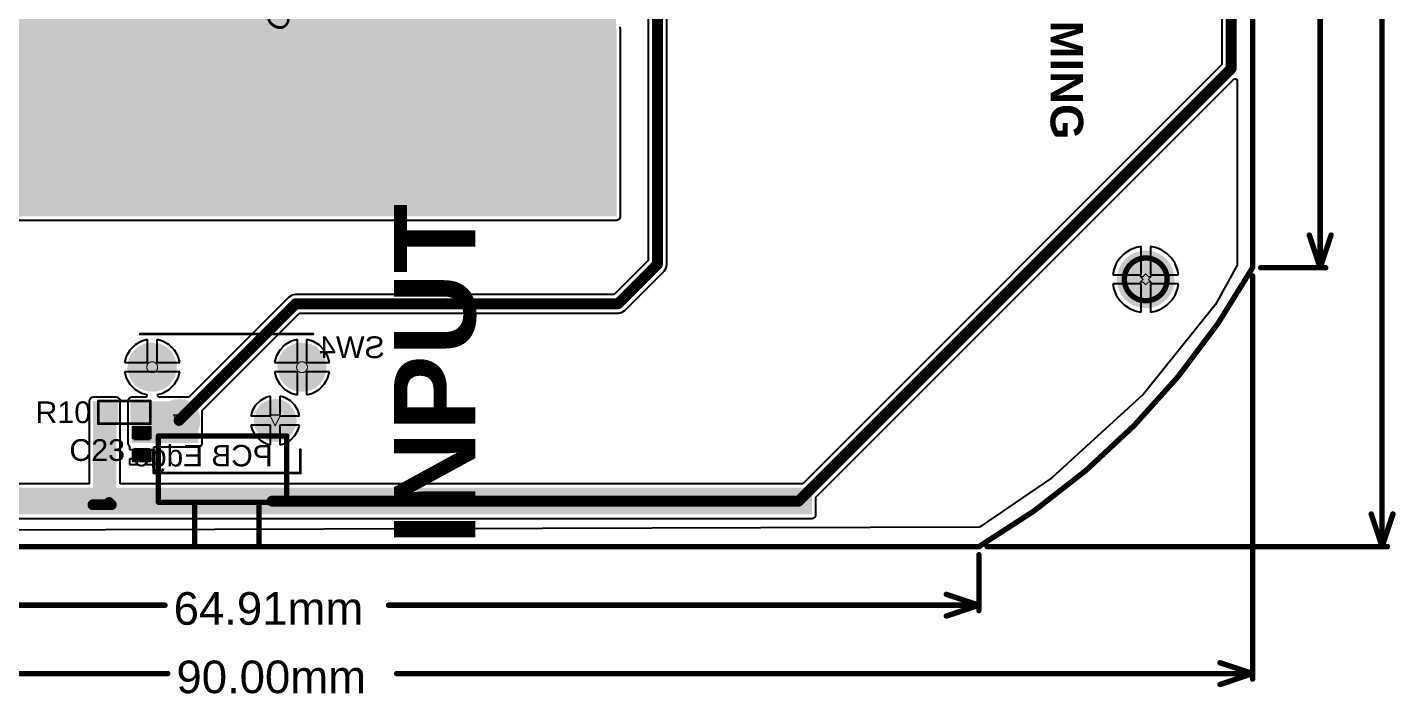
# Model space of a CAD drawing. Header units: inches. Extents: x -5 to 433, y -20 to 71.
# Drawn here: x 27.7 to 91.7, y -19.4 to 11.8 of the extents above; entities that cross this region are included whole.
import ezdxf

# ---------------------------------------------------------------- set-up
doc = ezdxf.new("R2010")
doc.units = ezdxf.units.IN
for name, color, linetype in [('Board Outline', 216, 'Continuous'), ('Bottom Layer', 5, 'Continuous'), ('Bottom Overlay', 54, 'Continuous'), ('Bottom Solder', 6, 'Continuous'), ('Deimensions', 6, 'Continuous'), ('Drill Drawing', 1, 'Continuous'), ('Multi-Layer', 9, 'Continuous'), ('Pad Holes', 156, 'Continuous'), ('Top Layer', 1, 'Continuous'), ('Top Overlay', 2, 'Continuous'), ('Top Paste', 8, 'Continuous'), ('Top Solder', 216, 'Continuous')]:
    doc.layers.add(name, color=color, linetype=linetype)
doc.styles.add('Arial', font='', dxfattribs={"height": 0.2})
doc.styles.add('Arial_Bold', font='', dxfattribs={"height": 0.2})
doc.styles.get('Arial').set_extended_font_data('Arial')
doc.styles.get('Arial_Bold').set_extended_font_data('Arial', bold=True)

msp = doc.modelspace()

# ---------------------------------------------------------------- hatches: boundary and pattern name
at = {"layer": 'Bottom Layer'}
h = msp.add_hatch(color=5, dxfattribs=at)
edge = h.paths.add_edge_path()
edge.add_arc((80, 0), 1.3, 0, 360)
h = msp.add_hatch(color=5, dxfattribs=at)
edge = h.paths.add_edge_path()
edge.add_arc((33.508, -4.108), 1.05, 0, 360)
h = msp.add_hatch(color=5, dxfattribs=at)
edge = h.paths.add_edge_path()
edge.add_arc((40.518, -4.108), 1.05, 0, 360)
h = msp.add_hatch(color=5, dxfattribs=at)
edge = h.paths.add_edge_path()
edge.add_arc((34.763, -6.598), 0.9, 0, 360)
h = msp.add_hatch(color=5, dxfattribs=at)
edge = h.paths.add_edge_path()
edge.add_arc((39.263, -6.598), 0.9, 0, 360)
at = {"layer": 'Bottom Solder'}
h = msp.add_hatch(color=6, dxfattribs=at)
edge = h.paths.add_edge_path()
edge.add_arc((80, 0), 1.35, 0, 360)
h = msp.add_hatch(color=6, dxfattribs=at)
edge = h.paths.add_edge_path()
edge.add_arc((33.508, -4.108), 1.152, 0, 360)
h = msp.add_hatch(color=6, dxfattribs=at)
edge = h.paths.add_edge_path()
edge.add_arc((40.518, -4.108), 1.152, 0, 360)
h = msp.add_hatch(color=6, dxfattribs=at)
edge = h.paths.add_edge_path()
edge.add_arc((34.763, -6.598), 1.002, 0, 360)
h = msp.add_hatch(color=6, dxfattribs=at)
edge = h.paths.add_edge_path()
edge.add_arc((39.263, -6.598), 1.002, 0, 360)
at = {"layer": 'Multi-Layer'}
h = msp.add_hatch(color=9, dxfattribs=at)
edge = h.paths.add_edge_path()
edge.add_arc((80, 0), 1.3, 0, 360)
h = msp.add_hatch(color=9, dxfattribs=at)
edge = h.paths.add_edge_path()
edge.add_arc((33.508, -4.108), 1.05, 0, 360)
h = msp.add_hatch(color=9, dxfattribs=at)
edge = h.paths.add_edge_path()
edge.add_arc((40.518, -4.108), 1.05, 0, 360)
h = msp.add_hatch(color=9, dxfattribs=at)
edge = h.paths.add_edge_path()
edge.add_arc((34.763, -6.598), 0.9, 0, 360)
h = msp.add_hatch(color=9, dxfattribs=at)
edge = h.paths.add_edge_path()
edge.add_arc((39.263, -6.598), 0.9, 0, 360)
at = {"layer": 'Pad Holes'}
h = msp.add_hatch(color=7, dxfattribs=at)
edge = h.paths.add_edge_path()
edge.add_arc((80, 0), 1, 0, 360)
h = msp.add_hatch(color=7, dxfattribs=at)
edge = h.paths.add_edge_path()
edge.add_arc((33.508, -4.108), 0.65, 0, 360)
h = msp.add_hatch(color=7, dxfattribs=at)
edge = h.paths.add_edge_path()
edge.add_arc((40.518, -4.108), 0.65, 0, 360)
h = msp.add_hatch(color=7, dxfattribs=at)
edge = h.paths.add_edge_path()
edge.add_arc((34.763, -6.598), 0.55, 0, 360)
h = msp.add_hatch(color=7, dxfattribs=at)
edge = h.paths.add_edge_path()
edge.add_arc((39.263, -6.598), 0.55, 0, 360)
at = {"layer": 'Top Layer'}
for points in [[(52.759, 10.369), (55.21, 10.369), (55.21, 40.513), (52.759, 40.513)], [(53.161, 12.179), (49.894, 17.837), (47.123, 16.238), (50.39, 10.58)], [(37.354, 10.533), (38.705, 12.873), (35.982, 14.445), (34.631, 12.105)], [(55.194, 12.294), (24.155, 12.294), (24.155, 10.306), (55.194, 10.306)], [(24.106, 2.953), (55.245, 2.953), (55.245, 11.709), (24.106, 11.709)], [(30.734, -10.437), (31.826, -10.437), (31.826, -5.698), (30.734, -5.698)], [(32.547, -7.658), (35.663, -7.658), (35.663, -5.698), (32.547, -5.698)], [(31.826, -5.779), (31.826, -6.668), (31.064, -6.668), (31.064, -5.779)], [(33.35, -5.779), (33.35, -6.668), (32.588, -6.668), (32.588, -5.779)], [(33.337, -7.463), (32.702, -7.463), (32.702, -7.006), (33.337, -7.006)], [(33.337, -8.403), (32.702, -8.403), (32.702, -7.946), (33.337, -7.946)], [(13.843, -9.747), (13.843, -10.998), (64.389, -10.998), (64.389, -9.747)]]:
    msp.add_hatch(color=1, dxfattribs=at).paths.add_polyline_path(points)
h = msp.add_hatch(color=1, dxfattribs=at)
edge = h.paths.add_edge_path()
edge.add_arc((80, 0), 1.3, 0, 360)
h = msp.add_hatch(color=1, dxfattribs=at)
edge = h.paths.add_edge_path()
edge.add_arc((33.508, -4.108), 1.05, 0, 360)
h = msp.add_hatch(color=1, dxfattribs=at)
edge = h.paths.add_edge_path()
edge.add_arc((40.518, -4.108), 1.05, 0, 360)
h = msp.add_hatch(color=1, dxfattribs=at)
edge = h.paths.add_edge_path()
edge.add_arc((34.763, -6.598), 0.9, 0, 360)
h = msp.add_hatch(color=1, dxfattribs=at)
edge = h.paths.add_edge_path()
edge.add_arc((39.263, -6.598), 0.9, 0, 360)
at = {"layer": 'Top Paste'}
for points in [[(31.826, -5.779), (31.826, -6.668), (31.064, -6.668), (31.064, -5.779)], [(33.35, -5.779), (33.35, -6.668), (32.588, -6.668), (32.588, -5.779)], [(33.337, -7.463), (32.702, -7.463), (32.702, -7.006), (33.337, -7.006)], [(33.337, -8.403), (32.702, -8.403), (32.702, -7.946), (33.337, -7.946)]]:
    msp.add_hatch(color=8, dxfattribs=at).paths.add_polyline_path(points)
at = {"layer": 'Top Solder'}
h = msp.add_hatch(color=216, dxfattribs=at)
edge = h.paths.add_edge_path()
edge.add_arc((80, 0), 1.35, 0, 360)
h = msp.add_hatch(color=216, dxfattribs=at)
edge = h.paths.add_edge_path()
edge.add_arc((33.508, -4.108), 1.152, 0, 360)
h = msp.add_hatch(color=216, dxfattribs=at)
edge = h.paths.add_edge_path()
edge.add_arc((40.518, -4.108), 1.152, 0, 360)
for points in [[(31.927, -5.677), (31.927, -6.769), (30.962, -6.769), (30.962, -5.677)], [(33.451, -5.677), (33.451, -6.769), (32.486, -6.769), (32.486, -5.677)], [(33.397, -7.523), (32.642, -7.523), (32.642, -6.946), (33.397, -6.946)], [(33.397, -8.463), (32.642, -8.463), (32.642, -7.886), (33.397, -7.886)]]:
    msp.add_hatch(color=216, dxfattribs=at).paths.add_polyline_path(points)
h = msp.add_hatch(color=216, dxfattribs=at)
edge = h.paths.add_edge_path()
edge.add_arc((34.763, -6.598), 1.002, 0, 360)
h = msp.add_hatch(color=216, dxfattribs=at)
edge = h.paths.add_edge_path()
edge.add_arc((39.263, -6.598), 1.002, 0, 360)

# ---------------------------------------------------------------- linework, layer by layer
at = {"layer": 'Board Outline'}
for points in [[(85, 30.41, 0.254, 0.254, 0), (85, 0.544, 0.254, 0.254, 0)], [(85, 0.544, 0.254, 0.254, -0.132866), (72.195, -12.5, 0.254, 0.254, 0)], [(79, 0, 0.254, 0.254, -1), (81, 0, 0.254, 0.254, 0)], [(81, 0, 0.254, 0.254, -1), (79, 0, 0.254, 0.254, 0)], [(7.805, -12.5, 0.254, 0.254, 0), (72.195, -12.5, 0.254, 0.254, 0)], [(35.5, -12.5, 0.254, 0.254, 0), (38.5, -12.5, 0.254, 0.254, 0)]]:
    msp.add_lwpolyline(points, format="xyseb", dxfattribs=at)
for points in [[(84.936, 0.544, 0.127, 0.127, 1), (85.063, 0.544, 0.127, 0.127, 1)], [(84.936, 0.544, 0.127, 0.127, 1), (85.063, 0.544, 0.127, 0.127, 1)], [(78.936, 0, 0.127, 0.127, 1), (79.063, 0, 0.127, 0.127, 1)], [(78.936, 0, 0.127, 0.127, 1), (79.063, 0, 0.127, 0.127, 1)], [(80.936, 0, 0.127, 0.127, 1), (81.063, 0, 0.127, 0.127, 1)], [(80.936, 0, 0.127, 0.127, 1), (81.063, 0, 0.127, 0.127, 1)], [(35.436, -12.5, 0.127, 0.127, 1), (35.563, -12.5, 0.127, 0.127, 1)], [(38.436, -12.5, 0.127, 0.127, 1), (38.563, -12.5, 0.127, 0.127, 1)], [(72.131, -12.5, 0.127, 0.127, 1), (72.258, -12.5, 0.127, 0.127, 1)], [(72.131, -12.5, 0.127, 0.127, 1), (72.258, -12.5, 0.127, 0.127, 1)]]:
    msp.add_lwpolyline(points, format="xyseb", close=True, dxfattribs=at)
at = {"layer": 'Bottom Overlay'}
for points in [[(32.949, -2.559, 0.127, 0.127, 0), (41.026, -2.559, 0.127, 0.127, 0)], [(33.584, -9.061, 0.127, 0.127, 0), (33.584, -7.969, 0.127, 0.127, 0)], [(40.442, -9.061, 0.127, 0.127, 0), (40.442, -7.969, 0.127, 0.127, 0)], [(33.584, -9.061, 0.127, 0.127, 0), (40.442, -9.061, 0.127, 0.127, 0)]]:
    msp.add_lwpolyline(points, format="xyseb", dxfattribs=at)
for points in [[(32.917, -2.559, 0.0635, 0.0635, 1), (32.981, -2.559, 0.0635, 0.0635, 1)], [(40.994, -2.559, 0.0635, 0.0635, 1), (41.058, -2.559, 0.0635, 0.0635, 1)], [(33.552, -7.969, 0.0635, 0.0635, 1), (33.616, -7.969, 0.0635, 0.0635, 1)], [(40.41, -7.969, 0.0635, 0.0635, 1), (40.474, -7.969, 0.0635, 0.0635, 1)], [(33.552, -9.061, 0.0635, 0.0635, 1), (33.616, -9.061, 0.0635, 0.0635, 1)], [(33.552, -9.061, 0.0635, 0.0635, 1), (33.616, -9.061, 0.0635, 0.0635, 1)], [(40.41, -9.061, 0.0635, 0.0635, 1), (40.474, -9.061, 0.0635, 0.0635, 1)], [(40.41, -9.061, 0.0635, 0.0635, 1), (40.474, -9.061, 0.0635, 0.0635, 1)]]:
    msp.add_lwpolyline(points, format="xyseb", close=True, dxfattribs=at)
at = {"layer": 'Deimensions'}
for points in [[(91.059, -12.5, 0.254, 0.254, 0), (91.059, 23.47, 0.254, 0.254, 0)], [(88.163, 0.544, 0.254, 0.254, 0), (88.163, 18.796, 0.254, 0.254, 0)], [(87.655, 2.068, 0.254, 0.254, 0), (88.163, 0.544, 0.254, 0.254, 0)], [(88.163, 0.544, 0.254, 0.254, 0), (88.671, 2.068, 0.254, 0.254, 0)], [(85.381, 0.544, 0.254, 0.254, 0), (88.417, 0.544, 0.254, 0.254, 0)], [(85, -18.694, 0.254, 0.254, 0), (85, 0.163, 0.254, 0.254, 0)], [(33.8, -10.424, 0.254, 0.254, 0), (33.8, -7.324, 0.254, 0.254, 0)], [(33.8, -7.324, 0.254, 0.254, 0), (39.8, -7.324, 0.254, 0.254, 0)], [(39.8, -10.424, 0.254, 0.254, 0), (39.8, -7.324, 0.254, 0.254, 0)], [(33.8, -10.424, 0.254, 0.254, 0), (39.8, -10.424, 0.254, 0.254, 0)], [(35.5, -12.424, 0.254, 0.254, 0), (35.5, -10.424, 0.254, 0.254, 0)], [(35.5, -10.424, 0.254, 0.254, 0), (38.5, -10.424, 0.254, 0.254, 0)], [(38.5, -12.424, 0.254, 0.254, 0), (38.5, -10.424, 0.254, 0.254, 0)], [(90.551, -10.976, 0.254, 0.254, 0), (91.059, -12.5, 0.254, 0.254, 0)], [(91.059, -12.5, 0.254, 0.254, 0), (91.567, -10.976, 0.254, 0.254, 0)], [(35.5, -12.5, 0.254, 0.254, 0), (38.5, -12.5, 0.254, 0.254, 0)], [(72.195, -15.494, 0.254, 0.254, 0), (72.195, -12.881, 0.254, 0.254, 0)], [(72.576, -12.5, 0.254, 0.254, 0), (91.313, -12.5, 0.254, 0.254, 0)], [(70.671, -14.732, 0.254, 0.254, 0), (72.195, -15.24, 0.254, 0.254, 0)], [(7.29, -15.24, 0.254, 0.254, 0), (34.105, -15.24, 0.254, 0.254, 0)], [(44.567, -15.24, 0.254, 0.254, 0), (72.195, -15.24, 0.254, 0.254, 0)], [(70.671, -15.748, 0.254, 0.254, 0), (72.195, -15.24, 0.254, 0.254, 0)], [(83.476, -17.932, 0.254, 0.254, 0), (85, -18.44, 0.254, 0.254, 0)], [(-5, -18.44, 0.254, 0.254, 0), (34.236, -18.44, 0.254, 0.254, 0)], [(44.951, -18.44, 0.254, 0.254, 0), (85, -18.44, 0.254, 0.254, 0)], [(83.476, -18.948, 0.254, 0.254, 0), (85, -18.44, 0.254, 0.254, 0)]]:
    msp.add_lwpolyline(points, format="xyseb", dxfattribs=at)
for points in [[(87.592, 2.068, 0.127, 0.127, 1), (87.719, 2.068, 0.127, 0.127, 1)], [(88.608, 2.068, 0.127, 0.127, 1), (88.735, 2.068, 0.127, 0.127, 1)], [(85.317, 0.544, 0.127, 0.127, 1), (85.444, 0.544, 0.127, 0.127, 1)], [(88.1, 0.544, 0.127, 0.127, 1), (88.227, 0.544, 0.127, 0.127, 1)], [(88.1, 0.544, 0.127, 0.127, 1), (88.227, 0.544, 0.127, 0.127, 1)], [(88.1, 0.544, 0.127, 0.127, 1), (88.227, 0.544, 0.127, 0.127, 1)], [(88.354, 0.544, 0.127, 0.127, 1), (88.481, 0.544, 0.127, 0.127, 1)], [(84.936, 0.163, 0.127, 0.127, 1), (85.063, 0.163, 0.127, 0.127, 1)], [(33.736, -7.324, 0.127, 0.127, 1), (33.863, -7.324, 0.127, 0.127, 1)], [(33.736, -7.324, 0.127, 0.127, 1), (33.863, -7.324, 0.127, 0.127, 1)], [(39.736, -7.324, 0.127, 0.127, 1), (39.863, -7.324, 0.127, 0.127, 1)], [(39.736, -7.324, 0.127, 0.127, 1), (39.863, -7.324, 0.127, 0.127, 1)], [(33.736, -10.424, 0.127, 0.127, 1), (33.863, -10.424, 0.127, 0.127, 1)], [(33.736, -10.424, 0.127, 0.127, 1), (33.863, -10.424, 0.127, 0.127, 1)], [(35.436, -10.424, 0.127, 0.127, 1), (35.563, -10.424, 0.127, 0.127, 1)], [(35.436, -10.424, 0.127, 0.127, 1), (35.563, -10.424, 0.127, 0.127, 1)], [(38.436, -10.424, 0.127, 0.127, 1), (38.563, -10.424, 0.127, 0.127, 1)], [(38.436, -10.424, 0.127, 0.127, 1), (38.563, -10.424, 0.127, 0.127, 1)], [(39.736, -10.424, 0.127, 0.127, 1), (39.863, -10.424, 0.127, 0.127, 1)], [(39.736, -10.424, 0.127, 0.127, 1), (39.863, -10.424, 0.127, 0.127, 1)], [(90.487, -10.976, 0.127, 0.127, 1), (90.614, -10.976, 0.127, 0.127, 1)], [(91.504, -10.976, 0.127, 0.127, 1), (91.63, -10.976, 0.127, 0.127, 1)], [(35.436, -12.424, 0.127, 0.127, 1), (35.563, -12.424, 0.127, 0.127, 1)], [(35.436, -12.5, 0.127, 0.127, 1), (35.563, -12.5, 0.127, 0.127, 1)], [(38.436, -12.424, 0.127, 0.127, 1), (38.563, -12.424, 0.127, 0.127, 1)], [(38.436, -12.5, 0.127, 0.127, 1), (38.563, -12.5, 0.127, 0.127, 1)], [(72.131, -12.881, 0.127, 0.127, 1), (72.258, -12.881, 0.127, 0.127, 1)], [(72.513, -12.5, 0.127, 0.127, 1), (72.64, -12.5, 0.127, 0.127, 1)], [(90.995, -12.5, 0.127, 0.127, 1), (91.122, -12.5, 0.127, 0.127, 1)], [(90.995, -12.5, 0.127, 0.127, 1), (91.122, -12.5, 0.127, 0.127, 1)], [(90.995, -12.5, 0.127, 0.127, 1), (91.122, -12.5, 0.127, 0.127, 1)], [(91.249, -12.5, 0.127, 0.127, 1), (91.376, -12.5, 0.127, 0.127, 1)], [(70.608, -14.732, 0.127, 0.127, 1), (70.735, -14.732, 0.127, 0.127, 1)], [(34.042, -15.24, 0.127, 0.127, 1), (34.169, -15.24, 0.127, 0.127, 1)], [(44.503, -15.24, 0.127, 0.127, 1), (44.63, -15.24, 0.127, 0.127, 1)], [(72.131, -15.24, 0.127, 0.127, 1), (72.258, -15.24, 0.127, 0.127, 1)], [(72.131, -15.24, 0.127, 0.127, 1), (72.258, -15.24, 0.127, 0.127, 1)], [(72.131, -15.24, 0.127, 0.127, 1), (72.258, -15.24, 0.127, 0.127, 1)], [(70.608, -15.748, 0.127, 0.127, 1), (70.735, -15.748, 0.127, 0.127, 1)], [(72.131, -15.494, 0.127, 0.127, 1), (72.258, -15.494, 0.127, 0.127, 1)], [(83.412, -17.932, 0.127, 0.127, 1), (83.539, -17.932, 0.127, 0.127, 1)], [(34.172, -18.44, 0.127, 0.127, 1), (34.299, -18.44, 0.127, 0.127, 1)], [(44.888, -18.44, 0.127, 0.127, 1), (45.015, -18.44, 0.127, 0.127, 1)], [(84.936, -18.44, 0.127, 0.127, 1), (85.063, -18.44, 0.127, 0.127, 1)], [(84.936, -18.44, 0.127, 0.127, 1), (85.063, -18.44, 0.127, 0.127, 1)], [(84.936, -18.44, 0.127, 0.127, 1), (85.063, -18.44, 0.127, 0.127, 1)], [(84.936, -18.694, 0.127, 0.127, 1), (85.063, -18.694, 0.127, 0.127, 1)], [(83.412, -18.948, 0.127, 0.127, 1), (83.539, -18.948, 0.127, 0.127, 1)]]:
    msp.add_lwpolyline(points, format="xyseb", close=True, dxfattribs=at)
at = {"layer": 'Drill Drawing'}
for points in [[(79.746, 0.127, 0.0508, 0.0508, 0), (79.873, 0, 0.0508, 0.0508, 0)], [(79.746, 0.127, 0.0508, 0.0508, 0), (79.873, 0.127, 0.0508, 0.0508, 0)], [(79.746, -0.127, 0.0508, 0.0508, 0), (79.873, 0, 0.0508, 0.0508, 0)], [(79.873, 0.127, 0.0508, 0.0508, 0), (80, 0.254, 0.0508, 0.0508, 0)], [(80, 0.254, 0.0508, 0.0508, 0), (80.127, 0.127, 0.0508, 0.0508, 0)], [(80.127, 0.127, 0.0508, 0.0508, 0), (80.254, 0.127, 0.0508, 0.0508, 0)], [(80.127, 0, 0.0508, 0.0508, 0), (80.254, 0.127, 0.0508, 0.0508, 0)], [(80.127, 0, 0.0508, 0.0508, 0), (80.254, -0.127, 0.0508, 0.0508, 0)], [(79.746, -0.127, 0.0508, 0.0508, 0), (79.873, -0.127, 0.0508, 0.0508, 0)], [(79.873, -0.127, 0.0508, 0.0508, 0), (80, -0.254, 0.0508, 0.0508, 0)], [(80, -0.254, 0.0508, 0.0508, 0), (80.127, -0.127, 0.0508, 0.0508, 0)], [(80.127, -0.127, 0.0508, 0.0508, 0), (80.254, -0.127, 0.0508, 0.0508, 0)], [(34.509, -6.344, 0.0508, 0.0508, 0), (35.017, -6.344, 0.0508, 0.0508, 0)], [(34.509, -6.344, 0.0508, 0.0508, 0), (34.763, -6.852, 0.0508, 0.0508, 0)], [(34.763, -6.852, 0.0508, 0.0508, 0), (35.017, -6.344, 0.0508, 0.0508, 0)], [(39.009, -6.344, 0.0508, 0.0508, 0), (39.517, -6.344, 0.0508, 0.0508, 0)], [(39.009, -6.344, 0.0508, 0.0508, 0), (39.263, -6.852, 0.0508, 0.0508, 0)], [(39.263, -6.852, 0.0508, 0.0508, 0), (39.517, -6.344, 0.0508, 0.0508, 0)]]:
    msp.add_lwpolyline(points, format="xyseb", dxfattribs=at)
for points in [[(79.733, 0.127, 0.0254, 0.0254, 1), (79.759, 0.127, 0.0254, 0.0254, 1)], [(79.733, 0.127, 0.0254, 0.0254, 1), (79.759, 0.127, 0.0254, 0.0254, 1)], [(79.86, 0.127, 0.0254, 0.0254, 1), (79.886, 0.127, 0.0254, 0.0254, 1)], [(79.86, 0.127, 0.0254, 0.0254, 1), (79.886, 0.127, 0.0254, 0.0254, 1)], [(79.86, 0, 0.0254, 0.0254, 1), (79.886, 0, 0.0254, 0.0254, 1)], [(79.86, 0, 0.0254, 0.0254, 1), (79.886, 0, 0.0254, 0.0254, 1)], [(79.987, 0.254, 0.0254, 0.0254, 1), (80.013, 0.254, 0.0254, 0.0254, 1)], [(79.987, 0.254, 0.0254, 0.0254, 1), (80.013, 0.254, 0.0254, 0.0254, 1)], [(80.114, 0.127, 0.0254, 0.0254, 1), (80.14, 0.127, 0.0254, 0.0254, 1)], [(80.114, 0.127, 0.0254, 0.0254, 1), (80.14, 0.127, 0.0254, 0.0254, 1)], [(80.114, 0, 0.0254, 0.0254, 1), (80.14, 0, 0.0254, 0.0254, 1)], [(80.114, 0, 0.0254, 0.0254, 1), (80.14, 0, 0.0254, 0.0254, 1)], [(80.241, 0.127, 0.0254, 0.0254, 1), (80.267, 0.127, 0.0254, 0.0254, 1)], [(80.241, 0.127, 0.0254, 0.0254, 1), (80.267, 0.127, 0.0254, 0.0254, 1)], [(79.733, -0.127, 0.0254, 0.0254, 1), (79.759, -0.127, 0.0254, 0.0254, 1)], [(79.733, -0.127, 0.0254, 0.0254, 1), (79.759, -0.127, 0.0254, 0.0254, 1)], [(79.86, -0.127, 0.0254, 0.0254, 1), (79.886, -0.127, 0.0254, 0.0254, 1)], [(79.86, -0.127, 0.0254, 0.0254, 1), (79.886, -0.127, 0.0254, 0.0254, 1)], [(79.987, -0.254, 0.0254, 0.0254, 1), (80.013, -0.254, 0.0254, 0.0254, 1)], [(79.987, -0.254, 0.0254, 0.0254, 1), (80.013, -0.254, 0.0254, 0.0254, 1)], [(80.114, -0.127, 0.0254, 0.0254, 1), (80.14, -0.127, 0.0254, 0.0254, 1)], [(80.114, -0.127, 0.0254, 0.0254, 1), (80.14, -0.127, 0.0254, 0.0254, 1)], [(80.241, -0.127, 0.0254, 0.0254, 1), (80.267, -0.127, 0.0254, 0.0254, 1)], [(80.241, -0.127, 0.0254, 0.0254, 1), (80.267, -0.127, 0.0254, 0.0254, 1)], [(33.762, -4.108, 0.0508, 0.0508, 1), (33.254, -4.108, 0.0508, 0.0508, 1)], [(40.772, -4.108, 0.0508, 0.0508, 1), (40.264, -4.108, 0.0508, 0.0508, 1)], [(33.241, -4.108, 0.0254, 0.0254, 1), (33.267, -4.108, 0.0254, 0.0254, 1)], [(33.749, -4.108, 0.0254, 0.0254, 1), (33.775, -4.108, 0.0254, 0.0254, 1)], [(40.251, -4.108, 0.0254, 0.0254, 1), (40.277, -4.108, 0.0254, 0.0254, 1)], [(40.759, -4.108, 0.0254, 0.0254, 1), (40.785, -4.108, 0.0254, 0.0254, 1)], [(34.496, -6.344, 0.0254, 0.0254, 1), (34.522, -6.344, 0.0254, 0.0254, 1)], [(34.496, -6.344, 0.0254, 0.0254, 1), (34.522, -6.344, 0.0254, 0.0254, 1)], [(35.004, -6.344, 0.0254, 0.0254, 1), (35.03, -6.344, 0.0254, 0.0254, 1)], [(35.004, -6.344, 0.0254, 0.0254, 1), (35.03, -6.344, 0.0254, 0.0254, 1)], [(38.996, -6.344, 0.0254, 0.0254, 1), (39.022, -6.344, 0.0254, 0.0254, 1)], [(38.996, -6.344, 0.0254, 0.0254, 1), (39.022, -6.344, 0.0254, 0.0254, 1)], [(39.504, -6.344, 0.0254, 0.0254, 1), (39.53, -6.344, 0.0254, 0.0254, 1)], [(39.504, -6.344, 0.0254, 0.0254, 1), (39.53, -6.344, 0.0254, 0.0254, 1)], [(34.75, -6.852, 0.0254, 0.0254, 1), (34.776, -6.852, 0.0254, 0.0254, 1)], [(34.75, -6.852, 0.0254, 0.0254, 1), (34.776, -6.852, 0.0254, 0.0254, 1)], [(39.25, -6.852, 0.0254, 0.0254, 1), (39.276, -6.852, 0.0254, 0.0254, 1)], [(39.25, -6.852, 0.0254, 0.0254, 1), (39.276, -6.852, 0.0254, 0.0254, 1)]]:
    msp.add_lwpolyline(points, format="xyseb", close=True, dxfattribs=at)
at = {"layer": 'Top Layer'}
for p, q in [((56.71, 45.06), (56.71, 0.884)), ((57.59, 0.701), (57.59, 44.877)), ((83.558, 16.739), (83.558, 10.044)), ((55.412, 11.779), (55.391, 11.811)), ((55.426, 11.709), (55.412, 11.779)), ((55.426, 2.953), (55.426, 11.709)), ((83.558, 10.044), (63.948, -9.566)), ((64.57, -10.189), (84.159, 9.4)), ((84.159, 9.4), (84.276, 9.352)), ((84.276, 9.352), (84.276, 0.658)), ((24.106, 2.772), (55.245, 2.772)), ((55.245, 2.772), (55.314, 2.785)), ((55.314, 2.785), (55.373, 2.825)), ((55.373, 2.825), (55.412, 2.883)), ((55.412, 2.883), (55.426, 2.953)), ((79.264, 1.377), (79.009, 1.207)), ((79.547, 1.494), (79.264, 1.377)), ((79.784, 1.541), (79.547, 1.494)), ((79.784, 0.216), (79.784, 1.541)), ((80.453, 1.494), (80.216, 1.541)), ((80.216, 1.541), (80.216, 0.216)), ((80.736, 1.377), (80.453, 1.494)), ((80.991, 1.207), (80.736, 1.377)), ((56.71, 0.884), (55.123, -0.703)), ((57.557, 0.533), (57.59, 0.701)), ((78.623, 0.736), (78.506, 0.453)), ((78.793, 0.991), (78.623, 0.736)), ((79.009, 1.207), (78.793, 0.991)), ((81.207, 0.991), (80.991, 1.207)), ((81.377, 0.736), (81.207, 0.991)), ((81.494, 0.453), (81.377, 0.736)), ((84.276, 0.658), (83.26, -1.174)), ((55.617, -1.454), (57.461, 0.39)), ((57.461, 0.39), (57.557, 0.533)), ((78.506, 0.453), (78.458, 0.216)), ((78.458, 0.216), (79.784, 0.216)), ((80.216, 0.216), (81.541, 0.216)), ((81.541, 0.216), (81.494, 0.453)), ((79.784, -0.216), (78.458, -0.216)), ((78.458, -0.216), (78.506, -0.453)), ((78.506, -0.453), (78.623, -0.736)), ((79.784, -1.541), (79.784, -0.216)), ((81.541, -0.216), (80.216, -0.216)), ((80.216, -0.216), (80.216, -1.541)), ((81.377, -0.736), (81.494, -0.453)), ((81.494, -0.453), (81.541, -0.216)), ((39.907, -0.832), (35.222, -5.517)), ((40.05, -0.736), (39.907, -0.832)), ((40.218, -0.703), (40.05, -0.736)), ((55.123, -0.703), (40.218, -0.703)), ((78.623, -0.736), (78.793, -0.991)), ((78.793, -0.991), (79.009, -1.207)), ((79.009, -1.207), (79.264, -1.377)), ((83.26, -1.174), (79.902, -5.372)), ((80.736, -1.377), (80.991, -1.207)), ((80.991, -1.207), (81.207, -0.991)), ((81.207, -0.991), (81.377, -0.736)), ((35.844, -6.139), (40.4, -1.583)), ((40.4, -1.583), (55.306, -1.583)), ((55.306, -1.583), (55.474, -1.55)), ((55.474, -1.55), (55.617, -1.454)), ((79.264, -1.377), (79.547, -1.494)), ((79.547, -1.494), (79.784, -1.541)), ((80.216, -1.541), (80.453, -1.494)), ((80.453, -1.494), (80.736, -1.377)), ((32.707, -3.065), (32.465, -3.307)), ((33.005, -2.893), (32.707, -3.065)), ((33.292, -2.816), (33.005, -2.893)), ((33.292, -3.892), (33.292, -2.816)), ((34.011, -2.893), (33.724, -2.816)), ((33.724, -2.816), (33.724, -3.892)), ((34.309, -3.065), (34.011, -2.893)), ((34.551, -3.307), (34.309, -3.065)), ((39.717, -3.065), (39.475, -3.307)), ((40.015, -2.893), (39.717, -3.065)), ((40.302, -2.816), (40.015, -2.893)), ((40.302, -3.892), (40.302, -2.816)), ((41.021, -2.893), (40.734, -2.816)), ((40.734, -2.816), (40.734, -3.892)), ((41.319, -3.065), (41.021, -2.893)), ((41.561, -3.307), (41.319, -3.065)), ((32.293, -3.605), (32.216, -3.892)), ((32.465, -3.307), (32.293, -3.605)), ((34.723, -3.605), (34.551, -3.307)), ((34.8, -3.892), (34.723, -3.605)), ((39.303, -3.605), (39.226, -3.892)), ((39.475, -3.307), (39.303, -3.605)), ((41.733, -3.605), (41.561, -3.307)), ((41.81, -3.892), (41.733, -3.605)), ((32.216, -3.892), (33.292, -3.892)), ((33.508, -4.324), (32.216, -4.324)), ((32.216, -4.324), (32.293, -4.611)), ((34.8, -4.324), (33.508, -4.324)), ((33.724, -3.892), (34.8, -3.892)), ((34.723, -4.611), (34.8, -4.324)), ((39.226, -3.892), (40.302, -3.892)), ((40.302, -4.324), (39.226, -4.324)), ((39.226, -4.324), (39.303, -4.611)), ((40.302, -5.4), (40.302, -4.324)), ((40.734, -3.892), (41.81, -3.892)), ((41.81, -4.324), (40.734, -4.324)), ((40.734, -4.324), (40.734, -5.4)), ((41.733, -4.611), (41.81, -4.324)), ((32.293, -4.611), (32.465, -4.909)), ((32.465, -4.909), (32.707, -5.151)), ((34.309, -5.151), (34.551, -4.909)), ((34.551, -4.909), (34.723, -4.611)), ((39.303, -4.611), (39.475, -4.909)), ((39.475, -4.909), (39.717, -5.151)), ((41.319, -5.151), (41.561, -4.909)), ((41.561, -4.909), (41.733, -4.611)), ((30.567, -5.629), (30.553, -5.698)), ((30.553, -5.698), (30.553, -9.566)), ((30.606, -5.57), (30.567, -5.629)), ((30.665, -5.531), (30.606, -5.57)), ((30.734, -5.517), (30.665, -5.531)), ((31.826, -5.517), (30.734, -5.517)), ((31.895, -5.531), (31.826, -5.517)), ((31.954, -5.57), (31.895, -5.531)), ((31.975, -5.601), (31.954, -5.57)), ((32.004, -5.601), (31.975, -5.601)), ((32.004, -5.68), (32.004, -5.601)), ((32.007, -5.698), (32.004, -5.68)), ((32.007, -9.566), (32.007, -5.698)), ((32.379, -5.629), (32.366, -5.698)), ((32.366, -5.698), (32.366, -7.658)), ((32.419, -5.57), (32.379, -5.629)), ((32.478, -5.531), (32.419, -5.57)), ((32.547, -5.517), (32.478, -5.531)), ((33.236, -5.517), (32.547, -5.517)), ((32.707, -5.151), (33.005, -5.323)), ((33.005, -5.323), (33.253, -5.39)), ((33.253, -5.39), (33.236, -5.517)), ((33.763, -5.39), (34.011, -5.323)), ((33.78, -5.517), (33.763, -5.39)), ((35.222, -5.517), (33.78, -5.517)), ((34.011, -5.323), (34.309, -5.151)), ((38.554, -5.675), (38.34, -5.889)), ((38.818, -5.523), (38.554, -5.675)), ((39.047, -5.461), (38.818, -5.523)), ((39.047, -6.382), (39.047, -5.461)), ((39.708, -5.523), (39.479, -5.461)), ((39.479, -5.461), (39.479, -6.382)), ((39.972, -5.675), (39.708, -5.523)), ((39.717, -5.151), (40.015, -5.323)), ((40.186, -5.889), (39.972, -5.675)), ((40.015, -5.323), (40.302, -5.4)), ((40.734, -5.4), (41.021, -5.323)), ((41.021, -5.323), (41.319, -5.151)), ((79.902, -5.372), (75.602, -9.281)), ((35.844, -7.658), (35.844, -6.139)), ((38.188, -6.153), (38.126, -6.382)), ((38.126, -6.382), (39.047, -6.382)), ((38.34, -5.889), (38.188, -6.153)), ((39.479, -6.382), (40.4, -6.382)), ((40.338, -6.153), (40.186, -5.889)), ((40.4, -6.382), (40.338, -6.153)), ((39.047, -6.814), (38.126, -6.814)), ((38.126, -6.814), (38.188, -7.043)), ((39.047, -7.735), (39.047, -6.814)), ((40.4, -6.814), (39.479, -6.814)), ((39.479, -6.814), (39.479, -7.735)), ((40.338, -7.043), (40.4, -6.814)), ((32.366, -7.658), (32.379, -7.727)), ((35.83, -7.727), (35.844, -7.658)), ((38.188, -7.043), (38.34, -7.307)), ((38.34, -7.307), (38.554, -7.521)), ((38.554, -7.521), (38.818, -7.673)), ((38.818, -7.673), (39.047, -7.735)), ((39.479, -7.735), (39.708, -7.673)), ((39.708, -7.673), (39.972, -7.521)), ((39.972, -7.521), (40.186, -7.307)), ((40.186, -7.307), (40.338, -7.043)), ((32.379, -7.727), (32.419, -7.786)), ((32.419, -7.786), (32.448, -7.806)), ((32.448, -7.806), (32.448, -7.958)), ((32.448, -7.958), (33.02, -7.958)), ((33.02, -7.958), (33.591, -7.958)), ((33.591, -7.958), (33.591, -7.839)), ((33.591, -7.839), (35.663, -7.839)), ((35.663, -7.839), (35.732, -7.826)), ((35.732, -7.826), (35.791, -7.786)), ((35.791, -7.786), (35.83, -7.727)), ((32.804, -8.39), (32.448, -8.39)), ((32.448, -8.39), (32.448, -8.657)), ((32.448, -8.657), (32.804, -8.657)), ((32.804, -8.657), (32.804, -8.39)), ((33.591, -8.39), (33.235, -8.39)), ((33.235, -8.39), (33.235, -8.657)), ((33.235, -8.657), (33.591, -8.657)), ((33.591, -8.657), (33.591, -8.39)), ((30.553, -9.566), (22.052, -9.566)), ((63.948, -9.566), (32.007, -9.566)), ((75.602, -9.281), (72.219, -11.588)), ((64.57, -10.998), (64.57, -10.189)), ((13.843, -11.179), (64.389, -11.179)), ((64.389, -11.179), (64.458, -11.166)), ((64.458, -11.166), (64.517, -11.126)), ((64.517, -11.126), (64.556, -11.068)), ((64.556, -11.068), (64.57, -10.998)), ((72.219, -11.588), (7.827, -11.788))]:
    msp.add_line(p, q, dxfattribs=at)
for points in [[(57.15, 0.701, 0.508, 0.508, 0), (57.15, 45.06, 0.508, 0.508, 0)], [(83.998, 9.861, 0.508, 0.508, 0), (83.998, 16.922, 0.508, 0.508, 0)], [(63.764, -10.373, 0.508, 0.508, 0), (83.998, 9.861, 0.508, 0.508, 0)], [(55.306, -1.143, 0.508, 0.508, 0), (57.15, 0.701, 0.508, 0.508, 0)], [(34.763, -6.598, 0.508, 0.508, 0), (40.218, -1.143, 0.508, 0.508, 0)], [(40.218, -1.143, 0.508, 0.508, 0), (55.306, -1.143, 0.508, 0.508, 0)], [(31.493, -10.437, 0.508, 0.508, 0), (31.597, -10.541, 0.508, 0.508, 0)], [(39.116, -10.373, 0.508, 0.508, 0), (63.764, -10.373, 0.508, 0.508, 0)], [(30.734, -10.541, 0.508, 0.508, 0), (31.493, -10.541, 0.508, 0.508, 0)]]:
    msp.add_lwpolyline(points, format="xyseb", dxfattribs=at)
for points in [[(83.871, 9.861, 0.254, 0.254, 1), (84.125, 9.861, 0.254, 0.254, 1)], [(83.871, 9.861, 0.254, 0.254, 1), (84.125, 9.861, 0.254, 0.254, 1)], [(57.023, 0.701, 0.254, 0.254, 1), (57.277, 0.701, 0.254, 0.254, 1)], [(57.023, 0.701, 0.254, 0.254, 1), (57.277, 0.701, 0.254, 0.254, 1)], [(40.091, -1.143, 0.254, 0.254, 1), (40.345, -1.143, 0.254, 0.254, 1)], [(40.091, -1.143, 0.254, 0.254, 1), (40.345, -1.143, 0.254, 0.254, 1)], [(55.179, -1.143, 0.254, 0.254, 1), (55.433, -1.143, 0.254, 0.254, 1)], [(55.179, -1.143, 0.254, 0.254, 1), (55.433, -1.143, 0.254, 0.254, 1)], [(34.636, -6.598, 0.254, 0.254, 1), (34.89, -6.598, 0.254, 0.254, 1)], [(31.366, -10.437, 0.254, 0.254, 1), (31.62, -10.437, 0.254, 0.254, 1)], [(38.989, -10.373, 0.254, 0.254, 1), (39.243, -10.373, 0.254, 0.254, 1)], [(63.637, -10.373, 0.254, 0.254, 1), (63.891, -10.373, 0.254, 0.254, 1)], [(63.637, -10.373, 0.254, 0.254, 1), (63.891, -10.373, 0.254, 0.254, 1)], [(30.607, -10.541, 0.254, 0.254, 1), (30.861, -10.541, 0.254, 0.254, 1)], [(31.366, -10.541, 0.254, 0.254, 1), (31.62, -10.541, 0.254, 0.254, 1)], [(31.47, -10.541, 0.254, 0.254, 1), (31.724, -10.541, 0.254, 0.254, 1)]]:
    msp.add_lwpolyline(points, format="xyseb", close=True, dxfattribs=at)
at = {"layer": 'Top Overlay'}
for points in [[(30.988, -6.756, 0.127, 0.127, 0), (30.988, -5.69, 0.127, 0.127, 0)], [(30.988, -5.69, 0.127, 0.127, 0), (33.426, -5.69, 0.127, 0.127, 0)], [(33.426, -6.756, 0.127, 0.127, 0), (33.426, -5.69, 0.127, 0.127, 0)], [(30.988, -6.756, 0.127, 0.127, 0), (33.426, -6.756, 0.127, 0.127, 0)], [(32.613, -6.917, 0.127, 0.127, 0), (33.426, -6.917, 0.127, 0.127, 0)], [(32.613, -7.425, 0.127, 0.127, 0), (32.613, -6.917, 0.127, 0.127, 0)], [(33.426, -7.425, 0.127, 0.127, 0), (33.426, -6.917, 0.127, 0.127, 0)], [(32.613, -8.492, 0.127, 0.127, 0), (32.613, -7.984, 0.127, 0.127, 0)], [(33.426, -8.492, 0.127, 0.127, 0), (33.426, -7.984, 0.127, 0.127, 0)], [(32.613, -8.492, 0.127, 0.127, 0), (33.426, -8.492, 0.127, 0.127, 0)]]:
    msp.add_lwpolyline(points, format="xyseb", dxfattribs=at)
for points in [[(30.956, -5.69, 0.0635, 0.0635, 1), (31.019, -5.69, 0.0635, 0.0635, 1)], [(30.956, -5.69, 0.0635, 0.0635, 1), (31.019, -5.69, 0.0635, 0.0635, 1)], [(33.394, -5.69, 0.0635, 0.0635, 1), (33.458, -5.69, 0.0635, 0.0635, 1)], [(33.394, -5.69, 0.0635, 0.0635, 1), (33.458, -5.69, 0.0635, 0.0635, 1)], [(30.956, -6.756, 0.0635, 0.0635, 1), (31.019, -6.756, 0.0635, 0.0635, 1)], [(30.956, -6.756, 0.0635, 0.0635, 1), (31.019, -6.756, 0.0635, 0.0635, 1)], [(32.581, -6.917, 0.0635, 0.0635, 1), (32.645, -6.917, 0.0635, 0.0635, 1)], [(32.581, -6.917, 0.0635, 0.0635, 1), (32.645, -6.917, 0.0635, 0.0635, 1)], [(33.394, -6.756, 0.0635, 0.0635, 1), (33.458, -6.756, 0.0635, 0.0635, 1)], [(33.394, -6.756, 0.0635, 0.0635, 1), (33.458, -6.756, 0.0635, 0.0635, 1)], [(33.394, -6.917, 0.0635, 0.0635, 1), (33.458, -6.917, 0.0635, 0.0635, 1)], [(33.394, -6.917, 0.0635, 0.0635, 1), (33.458, -6.917, 0.0635, 0.0635, 1)], [(32.581, -7.425, 0.0635, 0.0635, 1), (32.645, -7.425, 0.0635, 0.0635, 1)], [(33.394, -7.425, 0.0635, 0.0635, 1), (33.458, -7.425, 0.0635, 0.0635, 1)], [(32.581, -7.984, 0.0635, 0.0635, 1), (32.645, -7.984, 0.0635, 0.0635, 1)], [(33.394, -7.984, 0.0635, 0.0635, 1), (33.458, -7.984, 0.0635, 0.0635, 1)], [(32.581, -8.492, 0.0635, 0.0635, 1), (32.645, -8.492, 0.0635, 0.0635, 1)], [(32.581, -8.492, 0.0635, 0.0635, 1), (32.645, -8.492, 0.0635, 0.0635, 1)], [(33.394, -8.492, 0.0635, 0.0635, 1), (33.458, -8.492, 0.0635, 0.0635, 1)], [(33.394, -8.492, 0.0635, 0.0635, 1), (33.458, -8.492, 0.0635, 0.0635, 1)]]:
    msp.add_lwpolyline(points, format="xyseb", close=True, dxfattribs=at)

# ---------------------------------------------------------------- texts
at = {"layer": 'Bottom Overlay', "style": 'Arial', "text_generation_flag": 2}
msp.add_text('SW4', height=1.016, dxfattribs=at).set_placement((44.392, -3.683))
msp.add_text('PCB Edge', height=1, rotation=360, dxfattribs=at).set_placement((39.147, -8.746))
at = {"layer": 'Deimensions', "style": 'Arial'}
for s, p in [('64.91mm', (34.512, -16.154)), ('90.00mm', (34.642, -19.355))]:
    msp.add_text(s, height=1.524, dxfattribs=at).set_placement(p)
at = {"layer": 'Top Overlay'}
for s, height, rotation, style, p in [('PROGRAMING', 1.524, 270, 'Arial_Bold', (75.548, 21.447)), ('C16', 1.016, 60, 'Arial', (39.589, 11.481)), ('INPUT', 3.81, 90, 'Arial_Bold', (48.632, -12.427))]:
    msp.add_text(s, height=height, rotation=rotation, dxfattribs=dict(at, style=style)).set_placement(p)
at = {"layer": 'Top Overlay', "style": 'Arial'}
for s, p in [('R10', (28.046, -6.726)), ('C23', (29.633, -8.492))]:
    msp.add_text(s, height=1.016, dxfattribs=at).set_placement(p)

doc.saveas('drawing.dxf')
